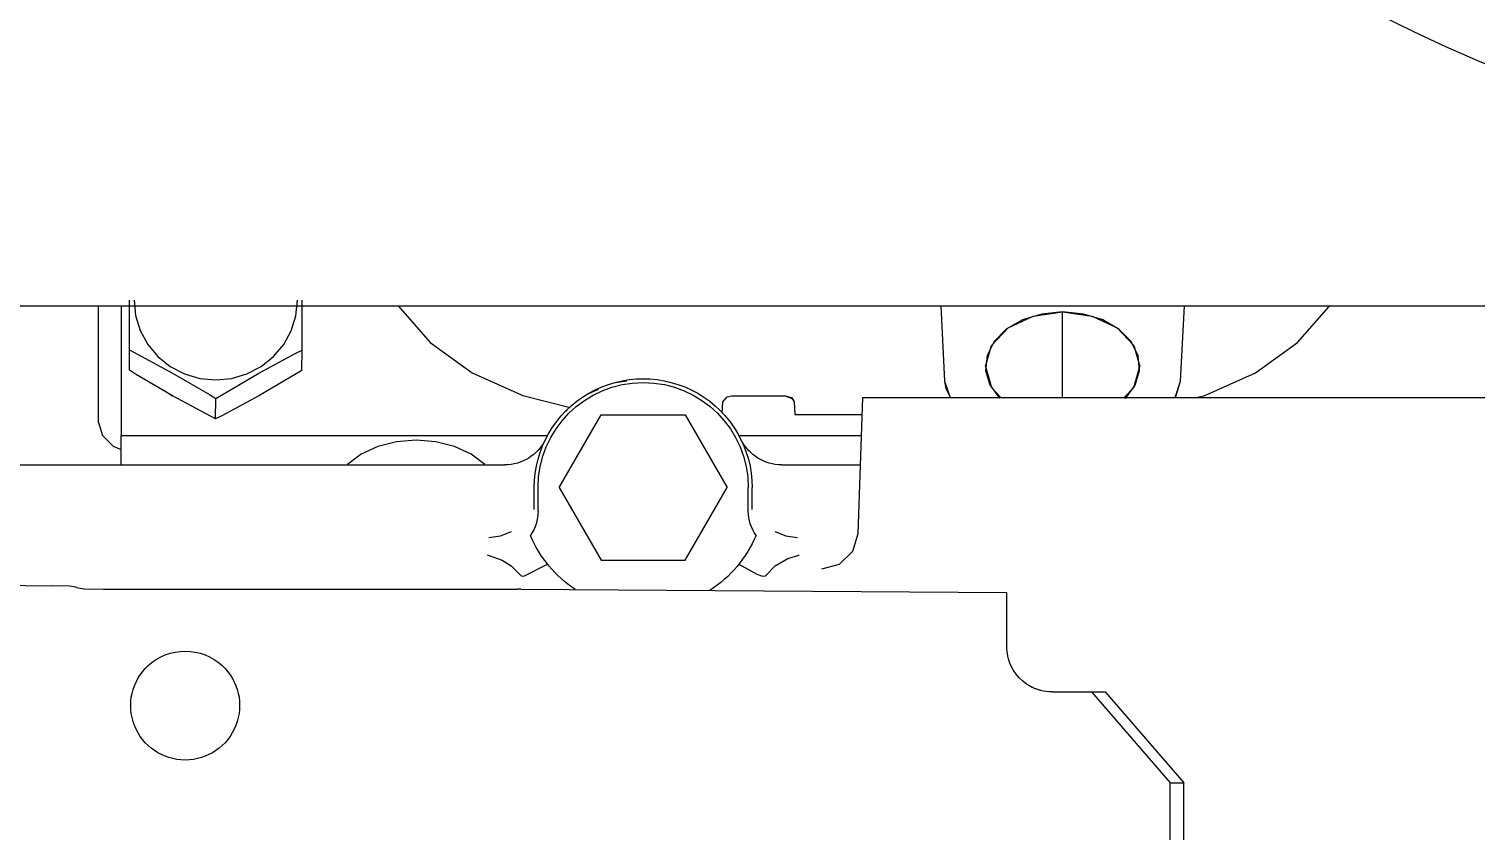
# Model space of a CAD drawing. Extents: x 33214 to 95067, y 8279 to 51908.
# Drawn here: x 43303.1 to 43462.5, y 20102.7 to 20191 of the extents above; entities that cross this region are included whole.
import ezdxf

# ---------------------------------------------------------------- set-up
doc = ezdxf.new("R2010")
doc.units = 0
doc.header["$LTSCALE"] = 300
doc.header["$MEASUREMENT"] = 0
doc.linetypes.add('SNT-025', pattern=[0.74, 0.4, -0.17, 0, -0.17])
doc.layers.add('GENERATORSETT', color=1, linetype='CONTINUOUS')

# ---------------------------------------------------------------- blocks, each defined once
blk = doc.blocks.new('GENERATOR-BORDE')
at = {"layer": 'GENERATORSETT'}
for p, q in [((-1822.57, 255), (-1822.57, -255)), ((-1821.07, 255), (-1821.07, -255)), ((-1831.23, -265), (-1822.57, -255)), ((-1829.73, -265), (-1821.07, -255)), ((-1822.57, -255), (-1821.07, -255)), ((-1835.56, -265), (-1834.4, -265)), ((-1834.4, -265), (-1831.23, -265)), ((-1831.23, -265), (-1829.73, -265)), ((-1840.56, -270), (-1840.56, -275.9)), ((-2114.19, -277.94), (-1945.65, -276.71)), ((-1943.06, -276.5), (-1943.06, -276.56)), ((-1940.06, -276.34), (-1894.49, -276.34)), ((-1894.08, -276.34), (-1840.56, -275.95)), ((-1840.56, -275.9), (-1840.56, -275.95)), ((-1860.92, -278.58), (-1858.98, -279.1)), ((-1889.85, -287.52), (-1885.23, -279.52)), ((-1885.23, -279.52), (-1875.99, -279.52)), ((-1875.99, -279.52), (-1871.37, -287.52)), ((-1858.98, -279.1), (-1857.52, -280.52)), ((-1857.52, -280.52), (-1856.93, -282.47)), ((-1856.93, -282.47), (-1856.42, -297.43)), ((-1892.61, -285.1), (-1892.61, -287.52)), ((-1892.19, -284.93), (-1892.19, -287.52)), ((-1869.03, -284.93), (-1869.03, -287.52)), ((-1868.61, -285.1), (-1868.61, -287.52)), ((-1889.85, -287.52), (-1885.23, -295.52)), ((-1875.99, -295.52), (-1871.37, -287.52)), ((-1965.35, -290.02), (-1895.86, -290.02)), ((-1938.11, -290.02), (-1938.11, -293.27)), ((-1865.35, -290.02), (-1856.67, -290.02)), ((-1940.61, -294.68), (-1940.18, -293.25)), ((-1940.18, -293.25), (-1938.98, -292.07)), ((-1938.98, -292.07), (-1938.11, -291.7)), ((-1938.11, -293.27), (-1891.1, -293.27)), ((-1870.12, -293.27), (-1856.56, -293.27)), ((-1940.61, -294.68), (-1940.61, -307.53)), ((-1927.71, -295.09), (-1927.7, -297.32)), ((-1893.87, -297.66), (-1888.66, -296.36)), ((-1889.12, -295.93), (-1889.07, -295.99)), ((-1889.07, -295.99), (-1889, -296.06)), ((-1885.23, -295.52), (-1875.99, -295.52)), ((-1871.9, -295.71), (-1871.84, -296.96)), ((-1863.98, -296.96), (-1863.91, -295.57)), ((-1863.98, -296.96), (-1863.91, -295.57)), ((-1863.91, -295.57), (-1856.48, -295.57)), ((-1899.45, -300.17), (-1893.87, -297.66)), ((-1886.81, -297.76), (-1886.59, -297.9)), ((-1886.59, -297.9), (-1885.55, -298.37)), ((-1871.84, -296.96), (-1871.35, -297.52)), ((-1871.35, -297.52), (-1870.84, -297.62)), ((-1870.84, -297.62), (-1864.98, -297.62)), ((-1864.98, -297.62), (-1864.14, -297.31)), ((-1864.98, -297.62), (-1864.28, -297.43)), ((-1864.28, -297.43), (-1863.98, -296.96)), ((-1864.14, -297.31), (-1863.98, -296.96)), ((-1856.42, -297.43), (-1840.53, -297.43)), ((-1847.41, -299.24), (-1846.81, -297.43)), ((-1847.28, -298.43), (-1846.76, -297.43)), ((-1842.26, -298.56), (-1841.2, -297.43)), ((-1841.35, -297.39), (-1841.31, -297.43)), ((-1840.53, -297.43), (-1833.93, -297.43)), ((-1834.41, -297.43), (-1834.41, -306.87)), ((-1834.41, -297.43), (-1834.41, -306.87)), ((-1833.93, -297.43), (-1755.29, -297.43)), ((-1827.62, -297.43), (-1826.56, -298.56)), ((-1827.57, -297.43), (-1827.5, -297.35)), ((-1822, -297.43), (-1821.41, -299.24)), ((-1821.96, -297.43), (-1821.41, -299.24)), ((-1819.68, -297.43), (-1818.75, -297.66)), ((-1818.75, -297.66), (-1813.17, -300.17)), ((-1884.08, -299), (-1883.71, -299.11)), ((-1883.71, -299.11), (-1882.4, -299.28)), ((-1847.82, -307.54), (-1847.41, -299.24)), ((-1847.41, -299.24), (-1847.28, -298.43)), ((-1842.91, -300.86), (-1842.26, -298.56)), ((-1826.56, -298.56), (-1825.91, -300.86)), ((-1821.41, -299.24), (-1821, -307.54)), ((-1937.2, -300.46), (-1937.19, -302.69)), ((-1918.2, -300.44), (-1918.19, -302.67)), ((-1904.09, -303.51), (-1899.45, -300.17)), ((-1842.91, -300.86), (-1842.26, -303.16)), ((-1826.56, -303.16), (-1825.91, -300.86)), ((-1813.17, -300.17), (-1808.53, -303.51)), ((-1937.19, -302.69), (-1937.19, -308.19)), ((-1918.19, -302.67), (-1918.19, -308.17)), ((-1907.59, -307.53), (-1904.09, -303.51)), ((-1842.26, -303.16), (-1840.42, -305.11)), ((-1828.4, -305.11), (-1826.56, -303.16)), ((-1808.53, -303.51), (-1805.07, -307.49)), ((-1840.42, -305.11), (-1837.66, -306.41)), ((-1831.16, -306.41), (-1828.4, -305.11)), ((-2345.1, -307.53), (-1646.61, -307.54)), ((-1837.66, -306.41), (-1834.41, -306.87)), ((-1834.41, -306.87), (-1831.16, -306.41))]:
    blk.add_line(p, q, dxfattribs=at)
for points in [[(-1943.06, -276.56), (-1943.8, -276.66), (-1945.65, -276.71)], [(-1943.06, -276.5), (-1942.19, -276.38), (-1940.06, -276.34)], [(-1894.08, -276.34), (-1894.49, -276.34)], [(-1897.8, -280.11), (-1896.13, -279.52), (-1895.15, -278.91), (-1894.06, -277.79)], [(-1894.06, -277.79), (-1893.74, -277.77), (-1891.15, -279.09)], [(-1870.07, -279.09), (-1868.1, -277.99), (-1867.47, -277.77), (-1867.15, -277.79)], [(-1867.15, -277.79), (-1866.07, -278.91), (-1864.69, -279.69), (-1863.46, -280.07), (-1863.42, -280.11)], [(-1897.61, -282.02), (-1896.31, -282.19), (-1895.11, -282.69)], [(-1866.11, -282.69), (-1864.9, -282.19), (-1863.61, -282.02)], [(-1898.04, -290.08), (-1899.55, -291.2), (-1901.38, -292.04), (-1903.44, -292.56), (-1905.61, -292.74), (-1907.78, -292.56), (-1909.83, -292.04), (-1911.67, -291.2), (-1913.18, -290.08)], [(-1938.1, -307.53), (-1938.11, -293.27)], [(-1927.71, -295.09), (-1932.45, -297.64)], [(-1922.96, -297.63), (-1927.02, -295.41), (-1927.71, -295.09)], [(-1932.46, -297.64), (-1936.52, -300.01), (-1937.2, -300.46)], [(-1933.29, -298.17), (-1932.46, -297.64)], [(-1932.44, -300.13), (-1928.38, -297.77), (-1927.7, -297.32)], [(-1927.7, -297.32), (-1922.95, -300.13)], [(-1918.2, -300.44), (-1922.95, -297.63)], [(-1834.41, -306.87), (-1836.7, -306.64), (-1838.83, -305.99), (-1840.62, -304.96), (-1841.96, -303.62), (-1842.73, -302.08), (-1842.89, -300.44), (-1842.42, -298.84), (-1841.35, -297.39)], [(-1827.5, -297.35), (-1826.42, -298.81), (-1825.93, -300.41), (-1826.08, -302.05), (-1826.85, -303.6), (-1828.18, -304.95), (-1829.98, -305.99), (-1832.11, -306.64), (-1834.41, -306.87)], [(-1936.69, -308.19), (-1936.52, -306.47), (-1936.01, -304.82), (-1935.18, -303.3), (-1934.06, -301.96), (-1932.7, -300.86), (-1931.14, -300.05), (-1929.45, -299.55), (-1927.7, -299.38)], [(-1927.7, -299.38), (-1925.94, -299.54), (-1924.25, -300.04), (-1922.7, -300.85), (-1921.33, -301.95), (-1920.21, -303.28), (-1919.38, -304.8), (-1918.86, -306.45), (-1918.69, -308.17)], [(-1937.19, -302.69), (-1932.45, -300.14)], [(-1922.94, -300.13), (-1918.88, -302.35), (-1918.19, -302.67)]]:
    blk.add_lwpolyline(points, dxfattribs=at)
for radius in [158.85, 147.81]:
    blk.add_circle((-1726.88, -480.95), radius, dxfattribs=at)
for centre, radius, start, end in [((-1931.06, -263.5), 6, 90, 227.283), ((-1931.06, -263.5), 6, 312.7169, 90), ((-1835.56, -270), 5, 105.5423, 155.27), ((-1835.56, -270), 5, 90, 119.8498), ((-1931.06, -263.5), 6, 227.2831, 269.9999), ((-1931.06, -263.5), 6, 270.0001, 312.7169), ((-1835.57, -270), 4.99, 155.2564, 180.0135), ((-1880.61, -287.52), 13.5, 123.7023, 157.0497), ((-1880.61, -287.52), 13.5, 22.9502, 57.1297), ((-1896.79, -284.92), 4.6, 359.9586, 35.3542), ((-1864.43, -284.92), 4.6, 144.6479, 180.0497), ((-1880.61, -287.52), 12, 179.9996, 0.0004), ((-1880.61, -287.52), 11.58, 180.0085, 359.9915), ((-1895.86, -295.02), 5, 26.179, 90), ((-1895.86, -295.02), 5, 26.179, 90), ((-1865.35, -295.02), 5, 90, 153.821), ((-1865.35, -295.02), 5, 89.9997, 153.8214), ((-1880.61, -287.52), 12, 330.7792, 333.821), ((-1880.61, -287.52), 12, 324.0003, 330.0129)]:
    blk.add_arc(centre, radius, start, end, dxfattribs=at)

msp = doc.modelspace()

# ---------------------------------------------------------------- block references
at = {"layer": 'GENERATORSETT', "linetype": 'SNT-025', "xscale": -1, "rotation": 180}
msp.add_blockref('GENERATOR-BORDE', (45251.36, 19852.98), dxfattribs=at)

doc.saveas('drawing.dxf')
